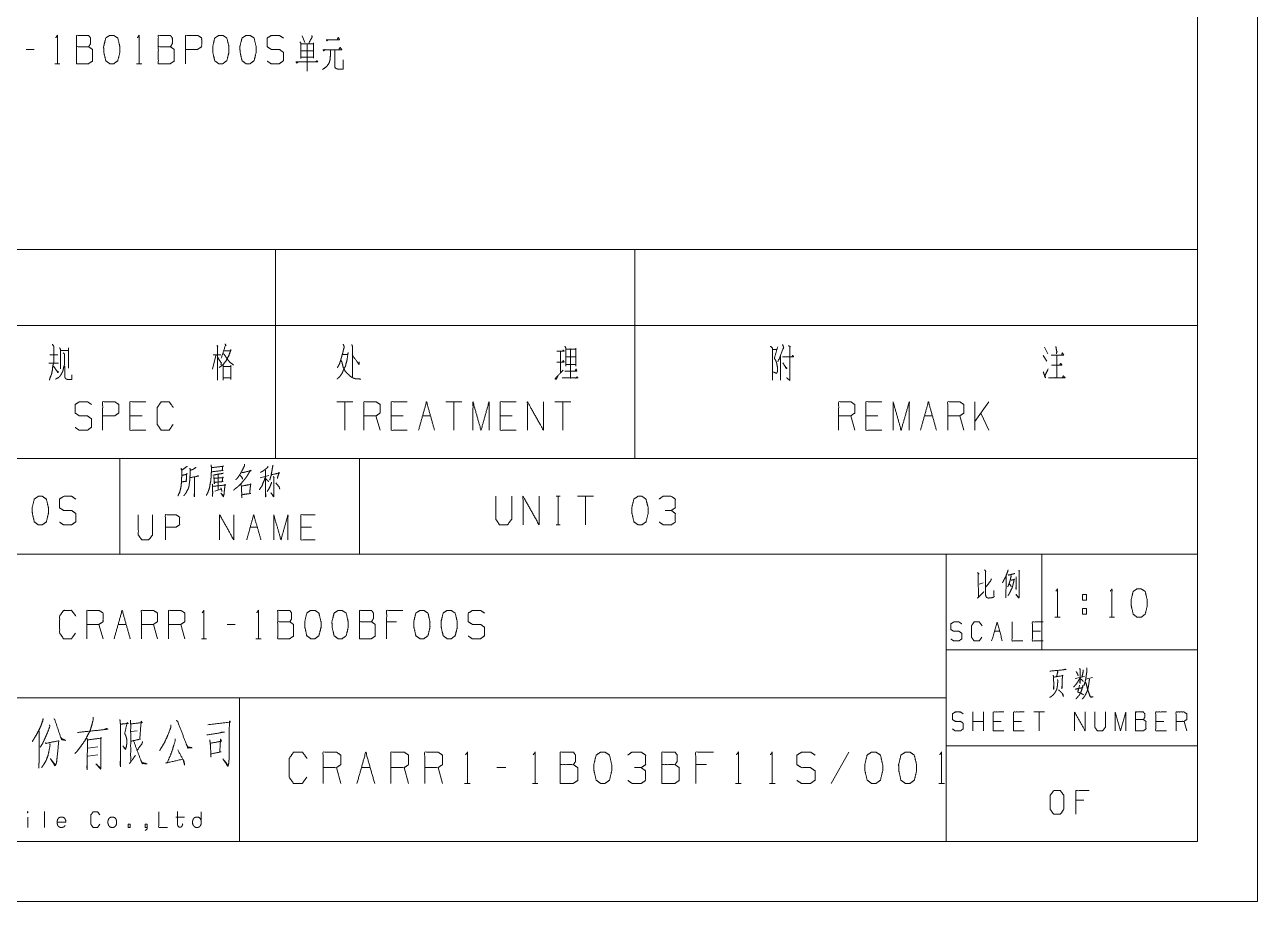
# Model space of a CAD drawing. Header units: millimetres. Extents: x 0 to 420, y 0 to 297.
# Drawn here: x 317 to 420, y 0 to 73.2 of the extents above; entities that cross this region are included whole.
import ezdxf

# ---------------------------------------------------------------- set-up
doc = ezdxf.new("R2010")
doc.units = ezdxf.units.MM
doc.layers.add('101', color=7, linetype='Continuous', true_color=0xffffff)

msp = doc.modelspace()

# ---------------------------------------------------------------- linework, layer by layer
at = {"layer": '101', "color": 133, "linetype": 'Continuous', "lineweight": 18}
for p, q in [((420, 0), (420, 297)), ((415, 5), (415, 292)), ((235, 37), (415, 37)), ((325, 37), (325, 29)), ((345, 37), (345, 29)), ((235, 29), (415, 29)), ((394, 29), (394, 5)), ((402, 29), (402, 21)), ((394, 21), (415, 21)), ((285, 17), (394, 17)), ((335, 17), (335, 5)), ((394, 13), (415, 13)), ((25, 5), (415, 5)), ((235, 5), (415, 5)), ((0, 0), (420, 0))]:
    msp.add_line(p, q, dxfattribs=at)
at = {"layer": '101', "color": 72, "linetype": 'Continuous', "lineweight": 18}
for p, q in [((340.21, 72.3), (340.44, 71.75)), ((317.84, 71.18), (317.16, 71.18)), ((340.12, 71.05), (341.18, 71.05)), ((340.14, 71.63), (341.18, 71.63)), ((340.64, 71.6), (340.64, 69.35)), ((341.18, 71.73), (341.18, 70.45)), ((340.11, 70.53), (341.18, 70.53)), ((319.56, 69.98), (319.99, 69.98)), ((326.39, 69.98), (326.82, 69.98)), ((313, 54.46), (338, 54.46)), ((338, 54.46), (368, 54.46)), ((338, 54.46), (338, 48.11)), ((368, 54.46), (415, 54.46)), ((368, 54.46), (368, 48.11)), ((415, 54.46), (415, 48.11)), ((313, 48.11), (338, 48.11)), ((338, 48.11), (368, 48.11)), ((338, 48.11), (338, 37)), ((368, 48.11), (368, 37)), ((368, 48.11), (415, 48.11)), ((415, 48.11), (415, 37)), ((380.84, 46.45), (381.02, 46.3)), ((319.15, 45.65), (319.82, 45.65)), ((320.1, 46.03), (320.7, 46.03)), ((320.7, 46.25), (320.7, 44.55)), ((333.02, 45.6), (332.74, 44.45)), ((343.6, 45.68), (344.03, 45.68)), ((361.81, 45.95), (361.81, 44.13)), ((362.25, 45.48), (363.03, 45.48)), ((379.52, 46.1), (379.87, 46.1)), ((380.17, 45.6), (380.17, 43.53)), ((402.12, 45.6), (402.42, 45.12)), ((402.21, 46.3), (402.51, 45.75)), ((319.06, 44.95), (319.87, 44.95)), ((344.45, 41.74), (343.11, 41.74)), ((343.78, 41.74), (343.78, 39.36)), ((353.56, 41.74), (352.21, 41.74)), ((352.88, 41.74), (352.88, 39.36)), ((362.66, 41.74), (361.32, 41.74)), ((361.99, 41.74), (361.99, 39.36)), ((397.58, 41.74), (396.41, 40.09)), ((396.41, 39.36), (396.41, 41.74)), ((326.85, 40.56), (325.84, 40.56)), ((346.73, 39.36), (346.39, 40.56)), ((348.67, 40.56), (347.66, 40.56)), ((350.27, 40.56), (350.94, 40.56)), ((357.77, 40.56), (356.76, 40.56)), ((386.37, 39.36), (386.04, 40.56)), ((388.31, 40.56), (387.31, 40.56)), ((392.19, 40.56), (392.87, 40.56)), ((395.48, 39.36), (395.14, 40.56)), ((397.58, 39.36), (396.91, 40.79)), ((313, 37), (338, 37)), ((338, 37), (368, 37)), ((368, 37), (415, 37)), ((333.22, 35.67), (333.2, 34.36)), ((336.72, 35.38), (337.43, 35.58)), ((332.92, 34.28), (333.47, 34.43)), ((361.44, 33.84), (361.77, 33.84)), ((361.61, 33.84), (361.61, 31.46)), ((364.56, 33.84), (363.22, 33.84)), ((363.89, 33.84), (363.89, 31.46)), ((335.89, 31.26), (336.48, 31.26)), ((341.01, 31.26), (340.12, 31.26)), ((361.44, 31.46), (361.77, 31.46)), ((396.78, 26.5), (397.1, 26.62)), ((403.1, 23.74), (403.52, 23.74)), ((405.41, 24.46), (405.41, 23.99)), ((405.41, 24.46), (405.74, 24.46)), ((407.65, 23.74), (408.07, 23.74)), ((323.59, 21.94), (323.25, 23.14)), ((324.85, 23.14), (325.53, 23.14)), ((328.14, 21.94), (327.8, 23.14)), ((330.42, 21.94), (330.08, 23.14)), ((334.63, 23.14), (333.96, 23.14)), ((348.11, 23.36), (347.28, 23.36)), ((331.81, 21.94), (332.23, 21.94)), ((336.36, 21.94), (336.79, 21.94)), ((398.04, 22.56), (398.48, 22.56)), ((401.88, 22.56), (401.21, 22.56)), ((404.78, 18.63), (405.57, 18.79)), ((405.68, 18.57), (406.23, 18.69)), ((396.24, 14.25), (396.24, 15.82)), ((397.13, 14.25), (397.13, 15.82)), ((402.22, 15.82), (401.33, 15.82)), ((401.78, 15.82), (401.78, 14.25)), ((323.85, 14.45), (323.66, 14.35)), ((397.13, 15.04), (396.24, 15.04)), ((398.6, 15.04), (397.94, 15.04)), ((400.3, 15.04), (399.63, 15.04)), ((412.18, 15.04), (411.51, 15.04)), ((414.1, 14.25), (413.88, 15.04)), ((326.44, 14.25), (325.93, 14.18)), ((323.17, 12.9), (322.32, 12.8)), ((385.88, 12.47), (384.4, 9.85)), ((322.32, 12.14), (323.17, 12.25)), ((374, 11.42), (373.09, 11.42)), ((343.45, 9.85), (343.08, 11.17)), ((345.17, 11.17), (345.91, 11.17)), ((349.11, 9.85), (348.74, 11.17)), ((351.94, 9.85), (351.57, 11.17)), ((357.23, 11.17), (356.49, 11.17)), ((353.79, 9.85), (354.26, 9.85)), ((359.45, 9.85), (359.92, 9.85)), ((376.42, 9.85), (376.89, 9.85)), ((379.25, 9.85), (379.72, 9.85)), ((393.39, 9.85), (393.86, 9.85)), ((405.52, 8.46), (404.84, 8.46)), ((318.71, 7.5), (318.71, 6.17)), ((317.3, 7.04), (317.3, 6.17)), ((329.66, 7.04), (330.39, 7.04))]:
    msp.add_line(p, q, dxfattribs=at)
for points, knots in [([(319.64, 72.15), (319.78, 72.35), (319.78, 69.98)], [0, 0, 0.093492, 1, 1]), ([(321.38, 71.4), (321.38, 72.35), (322.39, 72.35), (322.55, 72.13), (322.55, 71.65), (322.39, 71.4), (321.38, 71.4), (321.38, 69.98), (322.37, 69.98), (322.71, 70.2), (322.71, 71.18), (322.39, 71.4)], [0, 0, 0.115917, 0.238848, 0.272469, 0.330427, 0.366583, 0.489514, 0.663389, 0.784164, 0.833486, 0.952454, 1, 1]), ([(324.49, 69.98), (324.82, 70.23), (325, 70.93), (325, 71.4), (324.82, 72.13), (324.49, 72.35), (324.15, 72.35), (323.82, 72.13), (323.64, 71.4), (323.66, 70.93), (323.82, 70.23), (324.15, 69.98), (324.49, 69.98)], [0, 0, 0.067527, 0.183972, 0.260584, 0.380943, 0.446142, 0.500305, 0.565504, 0.685864, 0.76253, 0.87831, 0.945837, 1, 1]), ([(326.46, 72.15), (326.61, 72.35), (326.61, 69.98)], [0, 0, 0.093492, 1, 1]), ([(328.21, 71.4), (328.21, 72.35), (329.22, 72.35), (329.38, 72.13), (329.38, 71.65), (329.22, 71.4), (328.21, 71.4), (328.21, 69.98), (329.2, 69.98), (329.54, 70.2), (329.54, 71.18), (329.22, 71.4)], [0, 0, 0.115917, 0.238845, 0.272468, 0.330427, 0.366583, 0.489512, 0.663388, 0.78416, 0.833484, 0.952452, 1, 1]), ([(330.49, 69.98), (330.49, 72.35), (331.49, 72.35), (331.83, 72.13), (331.83, 71.4), (331.48, 71.18), (330.49, 71.18)], [0, 0, 0.401146, 0.571314, 0.639589, 0.762044, 0.832821, 1, 1]), ([(333.59, 69.98), (333.93, 70.23), (334.11, 70.93), (334.11, 71.4), (333.93, 72.13), (333.59, 72.35), (333.26, 72.35), (332.92, 72.13), (332.75, 71.4), (332.76, 70.93), (332.92, 70.23), (333.26, 69.98), (333.59, 69.98)], [0, 0, 0.067524, 0.18397, 0.260583, 0.380943, 0.446139, 0.500306, 0.565503, 0.685862, 0.762528, 0.878309, 0.945834, 1, 1]), ([(335.87, 69.98), (336.21, 70.23), (336.38, 70.93), (336.38, 71.4), (336.21, 72.13), (335.87, 72.35), (335.54, 72.35), (335.2, 72.13), (335.02, 71.4), (335.04, 70.93), (335.2, 70.23), (335.54, 69.98), (335.87, 69.98)], [0, 0, 0.067527, 0.183972, 0.260584, 0.380943, 0.446142, 0.500305, 0.565504, 0.685864, 0.76253, 0.87831, 0.945837, 1, 1]), ([(337.3, 70.2), (337.63, 69.98), (338.32, 69.98), (338.66, 70.23), (338.66, 70.93), (338.32, 71.18), (337.65, 71.18), (337.3, 71.4), (337.3, 72.13), (337.65, 72.35), (338.32, 72.35), (338.66, 72.13)], [0, 0, 0.068036, 0.184054, 0.25452, 0.372334, 0.4428, 0.555843, 0.626371, 0.748393, 0.81892, 0.931964, 1, 1]), ([(341.02, 72.33), (341.06, 72.23), (340.78, 71.7)], [0, 0, 0.151003, 1, 1]), ([(342.38, 71.98), (342.29, 71.88), (342.24, 71.98), (343.34, 71.98), (343.25, 72.18), (343.16, 72.03)], [0, 0, 0.076905, 0.142133, 0.77366, 0.899671, 1, 1]), ([(340.04, 71.8), (340.11, 71.7), (340.11, 70.43)], [0, 0, 0.087633, 1, 1]), ([(342.58, 71.13), (342.58, 70.68), (342.56, 70.33), (342.47, 70.03), (342.28, 69.75), (341.92, 69.5)], [0, 0, 0.238985, 0.425102, 0.591193, 0.770055, 1, 1]), ([(342.13, 71.2), (342.03, 71.05), (341.96, 71.15), (343.53, 71.15), (343.39, 71.35), (343.3, 71.2)], [0, 0, 0.079928, 0.13322, 0.817676, 0.924245, 1, 1]), ([(342.95, 71.15), (342.95, 69.85), (342.97, 69.63), (343.05, 69.58), (343.2, 69.53), (343.64, 69.53), (343.64, 70.3)], [0, 0, 0.43419, 0.509569, 0.543479, 0.593574, 0.741156, 1, 1]), ([(339.86, 70.1), (339.77, 70.03), (339.7, 70.15), (341.52, 70.15), (341.45, 70.23), (341.36, 70.15)], [0, 0, 0.050414, 0.112883, 0.904756, 0.949586, 1, 1]), ([(319.36, 46.55), (319.48, 46.35), (319.48, 45), (319.39, 44.7), (319.36, 44.38), (319.29, 44.03), (319.2, 43.83), (319.11, 43.55)], [0, 0, 0.076125, 0.513098, 0.614331, 0.720148, 0.835726, 0.906504, 1, 1]), ([(333.09, 46.45), (333.19, 46.35), (333.14, 46.43), (333.14, 43.53), (333.14, 45.65), (332.79, 45.65), (333.44, 45.65)], [0, 0, 0.023247, 0.037896, 0.500409, 0.839319, 0.895699, 1, 1]), ([(333.78, 46.58), (333.88, 46.43), (333.81, 46.45), (333.46, 45.37)], [0, 0, 0.132126, 0.186059, 1, 1]), ([(343.65, 46.55), (343.74, 46.33), (343.65, 46), (343.62, 45.83), (343.55, 45.6), (343.48, 45.35), (343.41, 45.12), (343.35, 44.93), (343.27, 44.77), (343.16, 44.6)], [0, 0, 0.116541, 0.278918, 0.364993, 0.478696, 0.603951, 0.71766, 0.817412, 0.901346, 1, 1]), ([(344.36, 46.53), (344.43, 46.35), (344.43, 43.83)], [0, 0, 0.06955, 1, 1]), ([(362.17, 46.38), (362.25, 46.22), (362.25, 44.73), (362.25, 44.85), (363.07, 44.85), (363.07, 44.73), (363.07, 46.22), (363.07, 46.13), (362.25, 46.13), (362.64, 46.13), (362.64, 43.73), (361.94, 43.73), (363.28, 43.73), (363.19, 43.78), (363.17, 43.83), (363.07, 43.67)], [0, 0, 0.016856, 0.162098, 0.174201, 0.252928, 0.265031, 0.410272, 0.419955, 0.498682, 0.536334, 0.76872, 0.837175, 0.967244, 0.977077, 0.982211, 1, 1]), ([(379.34, 46.38), (379.5, 46.22), (379.5, 43.53)], [0, 0, 0.074914, 1, 1]), ([(380.33, 46.53), (380.44, 46.3), (379.96, 45.08)], [0, 0, 0.159107, 1, 1]), ([(380.95, 46.35), (380.95, 43.53), (380.68, 43.75)], [0, 0, 0.890401, 1, 1]), ([(403.17, 46.35), (403.26, 45.87), (403.27, 45.98), (403.22, 45.75)], [0, 0, 0.592181, 0.716658, 1, 1]), ([(320.26, 45.83), (320.38, 45.73), (320.38, 44.85), (320.3, 44.6), (320.26, 44.38), (320.19, 44.2), (320.05, 43.95), (319.91, 43.78), (319.62, 43.63)], [0, 0, 0.062435, 0.405831, 0.509895, 0.599279, 0.673351, 0.786072, 0.874364, 1, 1]), ([(319.96, 46.25), (320.05, 46.1), (320.05, 44.5)], [0, 0, 0.098129, 1, 1]), ([(333.18, 45.43), (333.48, 44.95), (333.48, 45.02), (333.44, 44.83)], [0, 0, 0.668993, 0.75826, 1, 1]), ([(333.71, 46), (334.26, 46), (334.27, 46.1), (334.11, 45.62), (333.88, 45.18), (333.62, 44.85), (333.3, 44.6)], [0, 0, 0.220966, 0.26192, 0.463932, 0.667691, 0.836831, 1, 1]), ([(333.64, 45.78), (333.81, 45.55), (334.01, 45.25), (334.18, 45.05), (334.5, 44.8)], [0, 0, 0.21756, 0.48939, 0.692342, 1, 1]), ([(344.06, 45.85), (343.95, 45.12), (343.88, 44.9), (343.85, 44.73), (343.74, 44.55), (343.65, 44.35), (343.6, 44.2), (343.48, 44), (343.37, 43.85), (343.14, 43.63)], [0, 0, 0.296653, 0.392139, 0.46442, 0.547269, 0.635793, 0.700209, 0.795421, 0.869798, 1, 1]), ([(344.4, 45.65), (344.98, 44.85), (344.98, 45.08)], [0, 0, 0.814824, 1, 1]), ([(361.49, 45.98), (362.1, 45.98), (362.02, 46.08), (361.99, 45.95)], [0, 0, 0.704243, 0.847777, 1, 1]), ([(379.94, 46.33), (379.66, 45.37), (379.77, 45.2), (379.84, 45.02), (379.91, 44.68), (379.91, 44.25), (379.84, 44.1), (379.59, 44.23)], [0, 0, 0.379822, 0.458229, 0.530553, 0.667378, 0.830233, 0.893776, 1, 1]), ([(380.35, 45.48), (381.27, 45.48), (381.2, 45.62), (381.14, 45.5)], [0, 0, 0.752923, 0.888763, 1, 1]), ([(403.26, 45.6), (403.26, 43.75), (402.55, 43.75), (403.94, 43.75), (403.8, 43.9), (403.71, 43.75)], [0, 0, 0.426906, 0.590047, 0.912256, 0.959823, 1, 1]), ([(402.78, 45.62), (403.84, 45.62), (403.71, 45.83), (403.66, 45.65)], [0, 0, 0.717261, 0.876328, 1, 1]), ([(319.47, 44.7), (319.82, 44.18), (319.87, 44.23), (319.73, 44.33)], [0, 0, 0.720064, 0.802978, 1, 1]), ([(320.4, 44.7), (320.4, 43.78), (320.49, 43.65), (320.63, 43.6), (320.99, 43.6), (320.99, 43.98)], [0, 0, 0.472764, 0.551003, 0.627661, 0.808338, 1, 1]), ([(333.62, 44.8), (333.62, 43.55), (333.62, 43.73), (334.26, 43.73), (334.26, 43.6), (334.26, 44.8), (334.26, 44.68), (333.69, 44.68)], [0, 0, 0.306605, 0.34953, 0.505604, 0.536265, 0.830605, 0.861265, 1, 1]), ([(343.48, 45.2), (343.55, 45.02), (343.6, 44.83), (343.64, 44.65), (343.81, 44.3), (343.9, 44.2), (344.15, 43.95), (344.29, 43.83), (344.47, 43.73), (344.71, 43.65), (344.94, 43.65), (345.12, 43.63)], [0, 0, 0.075192, 0.15762, 0.228747, 0.384949, 0.438119, 0.578251, 0.653441, 0.734337, 0.837345, 0.928883, 1, 1]), ([(361.57, 43.85), (361.41, 43.6), (361.34, 43.67), (362.02, 44.38)], [0, 0, 0.214427, 0.289033, 1, 1]), ([(361.48, 45.05), (362.1, 45.05), (362.02, 45.2), (361.99, 45.08)], [0, 0, 0.676561, 0.857934, 1, 1]), ([(362.17, 44.3), (363.17, 44.3), (363.1, 44.48), (363.03, 44.33)], [0, 0, 0.739673, 0.878255, 1, 1]), ([(380.37, 45), (380.68, 44.48), (380.7, 44.58), (380.61, 44.6)], [0, 0, 0.760418, 0.886215, 1, 1]), ([(402.12, 44.23), (402.3, 43.73), (402.27, 43.95), (402.53, 44.48)], [0, 0, 0.39393, 0.563113, 1, 1]), ([(402.8, 44.8), (403.68, 44.8), (403.59, 44.95), (403.5, 44.83)], [0, 0, 0.729813, 0.873574, 1, 1]), ([(321.27, 39.59), (321.6, 39.36), (322.29, 39.36), (322.63, 39.61), (322.63, 40.31), (322.29, 40.56), (321.62, 40.56), (321.27, 40.79), (321.27, 41.51), (321.62, 41.74), (322.29, 41.74), (322.63, 41.51)], [0, 0, 0.068037, 0.184055, 0.25452, 0.372335, 0.4428, 0.555844, 0.626371, 0.748393, 0.81892, 0.931964, 1, 1]), ([(323.56, 39.36), (323.56, 41.74), (324.57, 41.74), (324.91, 41.51), (324.91, 40.79), (324.55, 40.56), (323.56, 40.56)], [0, 0, 0.401147, 0.571311, 0.639588, 0.762044, 0.832821, 1, 1]), ([(327.18, 39.36), (325.84, 39.36), (325.84, 41.74), (327.18, 41.74)], [0, 0, 0.26539, 0.73461, 1, 1]), ([(329.44, 39.84), (329.11, 39.36), (328.45, 39.36), (328.12, 39.84), (328.12, 41.26), (328.45, 41.74), (329.12, 41.74), (329.46, 41.26)], [0, 0, 0.114568, 0.243366, 0.357936, 0.638584, 0.753154, 0.885433, 1, 1]), ([(345.38, 39.36), (345.38, 41.74), (346.39, 41.74), (346.73, 41.51), (346.73, 40.79), (346.39, 40.56), (345.38, 40.56)], [0, 0, 0.400951, 0.571036, 0.639278, 0.761673, 0.829915, 1, 1]), ([(349, 39.36), (347.66, 39.36), (347.66, 41.74), (349, 41.74)], [0, 0, 0.26539, 0.73461, 1, 1]), ([(349.94, 39.36), (350.61, 41.74), (351.28, 39.36)], [0, 0, 0.499999, 1, 1]), ([(354.49, 39.36), (354.49, 41.74), (355.16, 39.36), (355.83, 41.74), (355.83, 39.36)], [0, 0, 0.245192, 0.500001, 0.754808, 1, 1]), ([(358.11, 39.36), (356.76, 39.36), (356.76, 41.74), (358.11, 41.74)], [0, 0, 0.26539, 0.73461, 1, 1]), ([(359.04, 39.36), (359.04, 41.74), (360.38, 39.36), (360.38, 41.74)], [0, 0, 0.317574, 0.682426, 1, 1]), ([(385.03, 39.36), (385.03, 41.74), (386.04, 41.74), (386.37, 41.51), (386.37, 40.79), (386.04, 40.56), (385.03, 40.56)], [0, 0, 0.400952, 0.571031, 0.639278, 0.761674, 0.829922, 1, 1]), ([(388.65, 39.36), (387.31, 39.36), (387.31, 41.74), (388.65, 41.74)], [0, 0, 0.26539, 0.73461, 1, 1]), ([(389.58, 39.36), (389.58, 41.74), (390.25, 39.36), (390.93, 41.74), (390.93, 39.36)], [0, 0, 0.245192, 0.499999, 0.754808, 1, 1]), ([(394.14, 39.36), (394.14, 41.74), (395.14, 41.74), (395.48, 41.51), (395.48, 40.79), (395.14, 40.56), (394.14, 40.56)], [0, 0, 0.400951, 0.571036, 0.639278, 0.761673, 0.829915, 1, 1]), ([(330.63, 36.35), (330.57, 36.31), (330.14, 36.02), (330.11, 36.2), (330.16, 36.02), (330.16, 35.45), (330.14, 35.09), (330.13, 34.85), (330.1, 34.61), (330.05, 34.39), (329.99, 34.16), (329.91, 34.01), (329.85, 33.88)], [0, 0, 0.024363, 0.186803, 0.243942, 0.302154, 0.485024, 0.597668, 0.675195, 0.753199, 0.825098, 0.89819, 0.953346, 1, 1]), ([(331.36, 36.26), (331.11, 36.09), (330.88, 36.02), (330.85, 36.2), (330.88, 35.93), (330.86, 35.67), (330.85, 35.38), (330.83, 35.14), (330.8, 34.92), (330.77, 34.67), (330.72, 34.5), (330.64, 34.36), (330.57, 34.21), (330.49, 34.08), (330.41, 33.97), (330.33, 33.88)], [0, 0, 0.096319, 0.172937, 0.229415, 0.313416, 0.396985, 0.487495, 0.564125, 0.634336, 0.711437, 0.768975, 0.817388, 0.871906, 0.920319, 0.962889, 1, 1]), ([(332.63, 36.46), (332.64, 36.26), (332.64, 35.91), (332.63, 35.58), (332.61, 35.36), (332.58, 35.07), (332.53, 34.83), (332.49, 34.56), (332.42, 34.36), (332.35, 34.16), (332.22, 33.92)], [0, 0, 0.076503, 0.212087, 0.33934, 0.424292, 0.535105, 0.630037, 0.733301, 0.813245, 0.895183, 1, 1]), ([(332.67, 36.24), (333.64, 36.35), (333.59, 36.39), (333.55, 36), (333.63, 36), (332.66, 35.89)], [0, 0, 0.39108, 0.416924, 0.577585, 0.60892, 1, 1]), ([(335.42, 36.53), (335.4, 36.37), (335.22, 36.02), (335.11, 35.8), (334.98, 35.6), (334.83, 35.38), (334.67, 35.22)], [0, 0, 0.101774, 0.363754, 0.525154, 0.678922, 0.85608, 1, 1]), ([(337.37, 36.35), (337.34, 36.26), (337.14, 36.09), (336.92, 35.93), (336.73, 35.84)], [0, 0, 0.111856, 0.433088, 0.752703, 1, 1]), ([(337.78, 36.44), (337.76, 36.33), (337.68, 35.87), (337.62, 35.56), (337.51, 35.18)], [0, 0, 0.086565, 0.451629, 0.696477, 1, 1]), ([(330.19, 35.03), (330.22, 35.05), (330.58, 35.11), (330.54, 35.09), (330.58, 35.78), (330.61, 35.69), (330.18, 35.58)], [0, 0, 0.022681, 0.239273, 0.269981, 0.676983, 0.732557, 1, 1]), ([(330.86, 35.4), (331.57, 35.53), (331.52, 35.56), (331.44, 35.51)], [0, 0, 0.834819, 0.895271, 1, 1]), ([(331.22, 35.45), (331.22, 33.81), (331.21, 33.92), (331.22, 34.1)], [0, 0, 0.849783, 0.907772, 1, 1]), ([(333.63, 35.8), (333.58, 35.75), (333.19, 35.69), (332.97, 35.64), (332.77, 35.6)], [0, 0, 0.07226, 0.516589, 0.766867, 1, 1]), ([(332.85, 35.49), (332.86, 35.34), (332.89, 34.89), (332.88, 35), (333.61, 35.07), (333.55, 35.07), (333.59, 35.47), (333.63, 35.4), (332.86, 35.34)], [0, 0, 0.056492, 0.217482, 0.258029, 0.525926, 0.548635, 0.694164, 0.720796, 1, 1]), ([(335.2, 35.84), (335.25, 35.82), (335.95, 35.98), (335.9, 36.02), (335.78, 35.8), (335.64, 35.56), (335.5, 35.36), (335.34, 35.16), (335.17, 34.96), (334.98, 34.76), (334.78, 34.58), (334.62, 34.47), (334.5, 34.36)], [0, 0, 0.017093, 0.254607, 0.275864, 0.359629, 0.452278, 0.53264, 0.616084, 0.70281, 0.792986, 0.881828, 0.944963, 1, 1]), ([(335.03, 35.6), (335.06, 35.58), (335.23, 35.38), (335.25, 35.27), (335.19, 35.42)], [0, 0, 0.066028, 0.519581, 0.712132, 1, 1]), ([(337.15, 35.47), (337.06, 35.18), (336.95, 34.94), (336.86, 34.69), (336.76, 34.56), (336.65, 34.39)], [0, 0, 0.251918, 0.474135, 0.691326, 0.826694, 1, 1]), ([(337.15, 36.02), (337.17, 34.28), (337.18, 33.79), (337.15, 33.88), (337.17, 34.08)], [0, 0, 0.691283, 0.883884, 0.921006, 1, 1]), ([(337.17, 35.31), (337.37, 35.14), (337.42, 35.05)], [0, 0, 0.729109, 1, 1]), ([(337.67, 35.03), (337.65, 34.92), (337.48, 34.52), (337.31, 34.25)], [0, 0, 0.129619, 0.632946, 1, 1]), ([(337.81, 35.49), (337.89, 35.38), (337.85, 35.4), (337.87, 34.23), (337.87, 33.94), (337.85, 33.79), (337.61, 34.14), (337.85, 33.83)], [0, 0, 0.051678, 0.066298, 0.513635, 0.623349, 0.682727, 0.848098, 1, 1]), ([(337.65, 35.64), (338.35, 35.8), (338.29, 35.82), (338.15, 35.34)], [0, 0, 0.557066, 0.608364, 1, 1]), ([(332.72, 34.85), (332.74, 34.65), (332.75, 34.14), (332.74, 33.81), (332.72, 33.9), (332.75, 34.12)], [0, 0, 0.147471, 0.523364, 0.768667, 0.835021, 1, 1]), ([(332.75, 34.67), (333.81, 34.78), (333.78, 34.85), (333.77, 34.74), (333.72, 34.23), (333.7, 34.03), (333.64, 33.81), (333.44, 34.1), (333.66, 33.88)], [0, 0, 0.374083, 0.399749, 0.43883, 0.61759, 0.687458, 0.767887, 0.891105, 1, 1]), ([(333.42, 34.56), (333.49, 34.39), (333.52, 34.25)], [0, 0, 0.579215, 1, 1]), ([(335.11, 34.81), (335.14, 34.74), (335.17, 34.19), (335.19, 34.12), (335.19, 33.72), (335.17, 33.9), (335.17, 33.97), (335.94, 34.08), (335.84, 34.08), (335.92, 34.89), (335.95, 34.85), (335.9, 34.83), (335.15, 34.69)], [0, 0, 0.018828, 0.160986, 0.178485, 0.280676, 0.326272, 0.343303, 0.542024, 0.566111, 0.777126, 0.791033, 0.804348, 1, 1]), ([(338.03, 34.96), (338.31, 34.61), (338.35, 34.43)], [0, 0, 0.711821, 1, 1]), ([(318.52, 31.46), (318.86, 31.71), (319.03, 32.41), (319.03, 32.89), (318.86, 33.61), (318.52, 33.84), (318.18, 33.84), (317.85, 33.61), (317.67, 32.89), (317.69, 32.41), (317.85, 31.71), (318.18, 31.46), (318.52, 31.46)], [0, 0, 0.067524, 0.183971, 0.260583, 0.380943, 0.446139, 0.500306, 0.565503, 0.685862, 0.762528, 0.878309, 0.945833, 1, 1]), ([(319.95, 31.69), (320.28, 31.46), (320.97, 31.46), (321.31, 31.71), (321.31, 32.41), (320.97, 32.66), (320.3, 32.66), (319.95, 32.89), (319.95, 33.61), (320.3, 33.84), (320.97, 33.84), (321.31, 33.61)], [0, 0, 0.068034, 0.184057, 0.25452, 0.372336, 0.442799, 0.555843, 0.626371, 0.748394, 0.818922, 0.931966, 1, 1]), ([(356.39, 33.84), (356.39, 31.94), (356.71, 31.46), (357.38, 31.46), (357.73, 31.94), (357.73, 33.84)], [0, 0, 0.33715, 0.438595, 0.557781, 0.66285, 1, 1]), ([(358.67, 31.46), (358.67, 33.84), (360.01, 31.46), (360.01, 33.84)], [0, 0, 0.317574, 0.682426, 1, 1]), ([(368.6, 31.46), (368.94, 31.71), (369.12, 32.41), (369.12, 32.89), (368.94, 33.61), (368.6, 33.84), (368.27, 33.84), (367.93, 33.61), (367.75, 32.89), (367.77, 32.41), (367.93, 31.71), (368.27, 31.46), (368.6, 31.46)], [0, 0, 0.067524, 0.183971, 0.260583, 0.380943, 0.446139, 0.500302, 0.565504, 0.685863, 0.762528, 0.878307, 0.945837, 1, 1]), ([(371.06, 32.66), (371.39, 32.89), (371.39, 33.61), (371.06, 33.84), (370.37, 33.84), (370.03, 33.61)], [0, 0, 0.153873, 0.429854, 0.583727, 0.846127, 1, 1]), ([(326.54, 32.3), (326.54, 30.62), (326.82, 30.2), (327.41, 30.2), (327.73, 30.62), (327.73, 32.3)], [0, 0, 0.337151, 0.438599, 0.557782, 0.662849, 1, 1]), ([(328.8, 30.2), (328.8, 32.3), (329.69, 32.3), (329.99, 32.1), (329.99, 31.46), (329.68, 31.26), (328.8, 31.26)], [0, 0, 0.401145, 0.571312, 0.639588, 0.762043, 0.832818, 1, 1]), ([(333.33, 30.2), (333.33, 32.3), (334.51, 30.2), (334.51, 32.3)], [0, 0, 0.317574, 0.682426, 1, 1]), ([(337.85, 30.2), (337.85, 32.3), (338.45, 30.2), (339.04, 32.3), (339.04, 30.2)], [0, 0, 0.245192, 0.5, 0.754808, 1, 1]), ([(341.3, 30.2), (340.12, 30.2), (340.12, 32.3), (341.3, 32.3)], [0, 0, 0.265389, 0.734611, 1, 1]), ([(370.05, 31.69), (370.37, 31.46), (371.06, 31.46), (371.39, 31.69), (371.39, 32.41), (371.06, 32.66), (370.54, 32.66)], [0, 0, 0.124124, 0.34369, 0.472445, 0.703376, 0.836728, 1, 1]), ([(396.62, 27.47), (396.76, 27.35), (396.68, 27.39), (396.71, 25.4), (396.62, 25.32), (397.17, 25.88)], [0, 0, 0.060255, 0.090729, 0.71461, 0.752496, 1, 1]), ([(397.22, 27.7), (397.34, 27.55), (397.29, 27.59), (397.29, 26.72), (397.29, 26.04), (397.29, 25.94), (397.31, 25.54), (397.35, 25.44), (397.41, 25.38), (397.54, 25.34), (397.8, 25.36), (397.99, 25.42), (398.01, 25.44), (397.98, 25.98)], [0, 0, 0.050887, 0.067371, 0.30486, 0.491459, 0.519732, 0.627242, 0.657953, 0.681265, 0.71898, 0.791172, 0.845841, 0.852765, 1, 1]), ([(397.29, 26.23), (397.72, 26.77), (397.79, 26.95)], [0, 0, 0.77398, 1, 1]), ([(399.18, 27.7), (399.16, 27.59), (398.99, 27.14), (398.84, 26.87), (398.72, 26.62)], [0, 0, 0.089072, 0.504979, 0.766001, 1, 1]), ([(399.02, 27.14), (399, 25.38), (398.99, 25.5), (398.99, 25.52), (399, 25.71)], [0, 0, 0.841012, 0.900786, 0.910681, 1, 1]), ([(399.43, 27.22), (399.44, 27.18), (399.37, 26.89), (399.3, 26.62), (399.22, 26.43), (399.16, 26.29)], [0, 0, 0.044891, 0.350478, 0.63559, 0.840224, 1, 1]), ([(399.43, 26.83), (399.72, 26.89), (399.69, 26.95), (399.66, 26.72), (399.6, 26.52), (399.57, 26.35), (399.52, 26.19), (399.44, 26.04), (399.37, 25.88), (399.3, 25.75), (399.22, 25.61), (399.16, 25.54)], [0, 0, 0.158182, 0.194476, 0.315843, 0.429568, 0.518472, 0.611327, 0.697145, 0.792857, 0.869066, 0.954883, 1, 1]), ([(399.19, 27.28), (399.22, 27.26), (399.25, 27.26), (399.76, 27.39), (399.72, 27.39), (399.65, 27.35)], [0, 0, 0.049781, 0.090425, 0.822292, 0.883256, 1, 1]), ([(400.07, 27.68), (400.13, 27.59), (400.1, 27.57), (400.12, 25.52), (400.12, 25.5), (400.1, 25.38), (400.07, 25.34), (399.84, 25.65), (400.07, 25.36), (400.1, 25.44)], [0, 0, 0.031372, 0.042462, 0.676473, 0.682877, 0.721567, 0.737252, 0.857566, 0.97283, 1, 1]), ([(399.85, 27.12), (399.88, 27.08), (399.85, 27.06), (399.85, 26.06), (399.84, 26.17), (399.85, 26.29)], [0, 0, 0.038712, 0.066084, 0.824707, 0.904517, 1, 1]), ([(399.28, 26.52), (399.41, 26.39), (399.44, 26.29)], [0, 0, 0.6273, 1, 1]), ([(403.17, 25.91), (403.31, 26.11), (403.31, 23.74)], [0, 0, 0.093487, 1, 1]), ([(407.72, 25.91), (407.86, 26.11), (407.86, 23.74)], [0, 0, 0.093495, 1, 1]), ([(410.3, 23.74), (410.63, 23.99), (410.81, 24.69), (410.81, 25.16), (410.63, 25.89), (410.3, 26.11), (409.96, 26.11), (409.63, 25.89), (409.45, 25.16), (409.47, 24.69), (409.63, 23.99), (409.96, 23.74), (410.3, 23.74)], [0, 0, 0.067525, 0.183972, 0.260585, 0.380946, 0.446143, 0.500306, 0.565504, 0.685865, 0.76253, 0.878312, 0.945837, 1, 1]), ([(405.41, 25.16), (405.41, 25.64), (405.74, 25.64), (405.74, 25.16), (405.41, 25.16)], [0, 0, 0.292916, 0.5, 0.792916, 1, 1]), ([(321.29, 22.41), (320.96, 21.94), (320.3, 21.94), (319.97, 22.41), (319.97, 23.84), (320.3, 24.31), (320.97, 24.31), (321.31, 23.84)], [0, 0, 0.114568, 0.243366, 0.357936, 0.638584, 0.753154, 0.885433, 1, 1]), ([(322.24, 21.94), (322.24, 24.31), (323.25, 24.31), (323.59, 24.09), (323.59, 23.36), (323.25, 23.14), (322.24, 23.14)], [0, 0, 0.400951, 0.571036, 0.639278, 0.761673, 0.829915, 1, 1]), ([(324.52, 21.94), (325.19, 24.31), (325.86, 21.94)], [0, 0, 0.499999, 1, 1]), ([(326.8, 21.94), (326.8, 24.31), (327.8, 24.31), (328.14, 24.09), (328.14, 23.36), (327.8, 23.14), (326.8, 23.14)], [0, 0, 0.400952, 0.571034, 0.639278, 0.761674, 0.829918, 1, 1]), ([(329.07, 21.94), (329.07, 24.31), (330.08, 24.31), (330.42, 24.09), (330.42, 23.36), (330.08, 23.14), (329.07, 23.14)], [0, 0, 0.400952, 0.571034, 0.639278, 0.761674, 0.829918, 1, 1]), ([(331.88, 24.11), (332.02, 24.31), (332.02, 21.94)], [0, 0, 0.09349, 1, 1]), ([(336.43, 24.11), (336.57, 24.31), (336.57, 21.94)], [0, 0, 0.093486, 1, 1]), ([(338.18, 23.36), (338.18, 24.31), (339.19, 24.31), (339.34, 24.09), (339.34, 23.61), (339.19, 23.36), (338.18, 23.36), (338.18, 21.94), (339.17, 21.94), (339.5, 22.16), (339.5, 23.14), (339.19, 23.36)], [0, 0, 0.115917, 0.238845, 0.272468, 0.330427, 0.366583, 0.489512, 0.663388, 0.78416, 0.833484, 0.952452, 1, 1]), ([(341.29, 21.94), (341.62, 22.19), (341.8, 22.89), (341.8, 23.36), (341.62, 24.09), (341.29, 24.31), (340.95, 24.31), (340.61, 24.09), (340.44, 23.36), (340.45, 22.89), (340.61, 22.19), (340.95, 21.94), (341.29, 21.94)], [0, 0, 0.067524, 0.183971, 0.260583, 0.380943, 0.446139, 0.500306, 0.565503, 0.685862, 0.762528, 0.878309, 0.945833, 1, 1]), ([(343.56, 21.94), (343.9, 22.19), (344.07, 22.89), (344.07, 23.36), (343.9, 24.09), (343.56, 24.31), (343.23, 24.31), (342.89, 24.09), (342.71, 23.36), (342.73, 22.89), (342.89, 22.19), (343.23, 21.94), (343.56, 21.94)], [0, 0, 0.067524, 0.183971, 0.260583, 0.380943, 0.446139, 0.500306, 0.565503, 0.685862, 0.762528, 0.878309, 0.945833, 1, 1]), ([(345.01, 23.36), (345.01, 24.31), (346.01, 24.31), (346.17, 24.09), (346.17, 23.61), (346.01, 23.36), (345.01, 23.36), (345.01, 21.94), (346, 21.94), (346.33, 22.16), (346.33, 23.14), (346.01, 23.36)], [0, 0, 0.115917, 0.238847, 0.27247, 0.330428, 0.366585, 0.489515, 0.66339, 0.784165, 0.833487, 0.952454, 1, 1]), ([(347.28, 21.94), (347.28, 24.31), (348.63, 24.31)], [0, 0, 0.638733, 1, 1]), ([(350.39, 21.94), (350.73, 22.19), (350.9, 22.89), (350.9, 23.36), (350.73, 24.09), (350.39, 24.31), (350.06, 24.31), (349.72, 24.09), (349.54, 23.36), (349.56, 22.89), (349.72, 22.19), (350.06, 21.94), (350.39, 21.94)], [0, 0, 0.067525, 0.183972, 0.260585, 0.380946, 0.446143, 0.500306, 0.565503, 0.685864, 0.76253, 0.878312, 0.945837, 1, 1]), ([(352.67, 21.94), (353, 22.19), (353.18, 22.89), (353.18, 23.36), (353, 24.09), (352.67, 24.31), (352.33, 24.31), (352, 24.09), (351.82, 23.36), (351.84, 22.89), (352, 22.19), (352.33, 21.94), (352.67, 21.94)], [0, 0, 0.067524, 0.18397, 0.260582, 0.38094, 0.446137, 0.5003, 0.565502, 0.685861, 0.762526, 0.878307, 0.945837, 1, 1]), ([(354.1, 22.16), (354.43, 21.94), (355.12, 21.94), (355.46, 22.19), (355.46, 22.89), (355.12, 23.14), (354.45, 23.14), (354.1, 23.36), (354.1, 24.09), (354.45, 24.31), (355.12, 24.31), (355.46, 24.09)], [0, 0, 0.068039, 0.184057, 0.25452, 0.372335, 0.442797, 0.555844, 0.626371, 0.748393, 0.81892, 0.931967, 1, 1]), ([(405.74, 24.46), (405.74, 23.99), (405.41, 23.99)], [0, 0, 0.585831, 1, 1]), ([(394.41, 21.91), (394.63, 21.76), (395.09, 21.76), (395.31, 21.93), (395.31, 22.39), (395.09, 22.56), (394.64, 22.56), (394.41, 22.71), (394.41, 23.19), (394.64, 23.34), (395.09, 23.34), (395.31, 23.19)], [0, 0, 0.068029, 0.184052, 0.254519, 0.372336, 0.442804, 0.555843, 0.62637, 0.748396, 0.818923, 0.931962, 1, 1]), ([(397, 22.08), (396.77, 21.76), (396.34, 21.76), (396.12, 22.08), (396.12, 23.02), (396.34, 23.34), (396.78, 23.34), (397.01, 23.02)], [0, 0, 0.114571, 0.243364, 0.357935, 0.638587, 0.753157, 0.885429, 1, 1]), ([(397.81, 21.76), (398.26, 23.34), (398.7, 21.76)], [0, 0, 0.499998, 1, 1]), ([(399.51, 23.34), (399.51, 21.76), (400.4, 21.76)], [0, 0, 0.638737, 1, 1]), ([(402.1, 21.76), (401.21, 21.76), (401.21, 23.34), (402.1, 23.34)], [0, 0, 0.265388, 0.734612, 1, 1]), ([(402.68, 19.23), (404.03, 19.37), (403.97, 19.39), (403.83, 19.37)], [0, 0, 0.865805, 0.905503, 1, 1]), ([(402.95, 18.9), (402.98, 18.73), (402.99, 18.3), (402.99, 17.72), (402.98, 17.8), (402.98, 17.95)], [0, 0, 0.119124, 0.427226, 0.837796, 0.897358, 1, 1]), ([(402.98, 18.73), (403.77, 18.86), (403.72, 18.9), (403.71, 18.55), (403.71, 18.17), (403.69, 17.95), (403.68, 17.76), (403.67, 17.84), (403.69, 18.03)], [0, 0, 0.351984, 0.378534, 0.533493, 0.697426, 0.797814, 0.880033, 0.917028, 1, 1]), ([(403.3, 19.29), (403.33, 19.17), (403.23, 18.77)], [0, 0, 0.238945, 1, 1]), ([(405.19, 18.65), (405.05, 18.42), (404.92, 18.21), (404.79, 18.05), (404.66, 17.9)], [0, 0, 0.287233, 0.555137, 0.786183, 1, 1]), ([(404.86, 19.21), (405, 18.98), (405.03, 18.84)], [0, 0, 0.640218, 1, 1]), ([(405.17, 19.48), (405.2, 19.33), (405.2, 18.19), (405.17, 18.34), (405.2, 18.46)], [0, 0, 0.094654, 0.823642, 0.918295, 1, 1]), ([(405.2, 18.61), (405.38, 18.48), (405.46, 18.38)], [0, 0, 0.613114, 1, 1]), ([(405.46, 19.33), (405.46, 19.23), (405.35, 18.75)], [0, 0, 0.174306, 1, 1]), ([(405.98, 18.57), (405.93, 18.21), (405.89, 17.97), (405.85, 17.76), (405.79, 17.57), (405.67, 17.32), (405.57, 17.14), (405.45, 16.97), (405.36, 16.89)], [0, 0, 0.194372, 0.332632, 0.448613, 0.555646, 0.70616, 0.822691, 0.933849, 1, 1]), ([(405.77, 19.52), (405.77, 19.39), (405.76, 19.17), (405.71, 18.88), (405.67, 18.57), (405.61, 18.32), (405.54, 18.09), (405.52, 18.03)], [0, 0, 0.081859, 0.232245, 0.425429, 0.632112, 0.800316, 0.957949, 1, 1]), ([(403.31, 18.53), (403.34, 18.4), (403.33, 18.36), (403.31, 18.07), (403.27, 17.82), (403.23, 17.68), (403.15, 17.53), (403.07, 17.39), (402.92, 17.22), (402.77, 17.1), (402.66, 17.04)], [0, 0, 0.073225, 0.098424, 0.26494, 0.409696, 0.496582, 0.589746, 0.686975, 0.813798, 0.923947, 1, 1]), ([(403.39, 17.68), (403.59, 17.49), (403.71, 17.37), (403.77, 17.28), (403.81, 17.12), (403.72, 17.32)], [0, 0, 0.292982, 0.473564, 0.580848, 0.762106, 1, 1]), ([(404.78, 17.72), (405.41, 17.86), (405.42, 18.05), (405.42, 17.97), (405.35, 17.72), (405.25, 17.45), (405.14, 17.24), (405.03, 17.12), (404.92, 16.99), (404.85, 16.93)], [0, 0, 0.304469, 0.392577, 0.431617, 0.55371, 0.68947, 0.798366, 0.878841, 0.95475, 1, 1]), ([(405.16, 18.07), (405, 17.49), (405.1, 17.45), (405.22, 17.41), (405.33, 17.35), (405.48, 17.26)], [0, 0, 0.529111, 0.626299, 0.735529, 0.852099, 1, 1]), ([(405.65, 18.3), (405.68, 18.26), (405.83, 17.68), (405.93, 17.41), (406.04, 17.12), (406.06, 17.06), (406.28, 17.08), (406.06, 17.1), (405.99, 17.22)], [0, 0, 0.026719, 0.341744, 0.493482, 0.655463, 0.691641, 0.807838, 0.924035, 1, 1]), ([(394.53, 14.4), (394.75, 14.25), (395.21, 14.25), (395.43, 14.41), (395.43, 14.88), (395.21, 15.04), (394.76, 15.04), (394.53, 15.19), (394.53, 15.67), (394.76, 15.82), (395.21, 15.82), (395.43, 15.67)], [0, 0, 0.068036, 0.184055, 0.25452, 0.372334, 0.442799, 0.555845, 0.626371, 0.748393, 0.818918, 0.931964, 1, 1]), ([(398.83, 14.25), (397.94, 14.25), (397.94, 15.82), (398.83, 15.82)], [0, 0, 0.265394, 0.734606, 1, 1]), ([(400.52, 14.25), (399.63, 14.25), (399.63, 15.82), (400.52, 15.82)], [0, 0, 0.265394, 0.734606, 1, 1]), ([(404.73, 14.25), (404.73, 15.82), (405.62, 14.25), (405.62, 15.82)], [0, 0, 0.317573, 0.682427, 1, 1]), ([(406.42, 15.82), (406.42, 14.56), (406.63, 14.25), (407.08, 14.25), (407.31, 14.56), (407.31, 15.82)], [0, 0, 0.337149, 0.438598, 0.557784, 0.662851, 1, 1]), ([(408.12, 14.25), (408.12, 15.82), (408.56, 14.25), (409.01, 15.82), (409.01, 14.25)], [0, 0, 0.245192, 0.5, 0.754808, 1, 1]), ([(409.82, 15.19), (409.82, 15.82), (410.48, 15.82), (410.59, 15.67), (410.59, 15.36), (410.48, 15.19), (409.82, 15.19), (409.82, 14.25), (410.47, 14.25), (410.7, 14.4), (410.7, 15.04), (410.48, 15.19)], [0, 0, 0.115916, 0.238849, 0.272472, 0.33043, 0.366587, 0.48952, 0.663395, 0.784172, 0.83349, 0.952457, 1, 1]), ([(412.4, 14.25), (411.51, 14.25), (411.51, 15.82), (412.4, 15.82)], [0, 0, 0.265394, 0.734606, 1, 1]), ([(413.21, 14.25), (413.21, 15.82), (413.88, 15.82), (414.1, 15.67), (414.1, 15.19), (413.88, 15.04), (413.21, 15.04)], [0, 0, 0.400946, 0.571033, 0.639276, 0.76167, 0.829914, 1, 1]), ([(318.59, 15.28), (318.56, 15.11), (318.39, 14.63), (318.22, 14.28), (318, 13.87), (317.83, 13.59), (317.68, 13.35)], [0, 0, 0.081145, 0.319756, 0.499049, 0.717311, 0.868474, 1, 1]), ([(319.12, 14.76), (319.15, 14.63), (318.93, 14.04), (318.83, 13.83), (318.68, 13.49), (318.54, 13.18), (318.34, 12.87)], [0, 0, 0.067376, 0.36846, 0.478481, 0.658656, 0.823687, 1, 1]), ([(319.49, 15.25), (319.56, 15.18), (320.12, 13.52), (320.46, 13.45), (320.15, 13.59), (320.05, 13.73)], [0, 0, 0.037082, 0.681737, 0.810185, 0.937687, 1, 1]), ([(322.78, 15.39), (322.78, 15.21), (322.63, 14.63), (322.49, 14.21), (322.34, 13.94), (322.07, 13.42), (321.68, 12.87), (321.41, 12.52), (321.24, 12.35)], [0, 0, 0.049752, 0.224095, 0.350741, 0.440842, 0.608969, 0.803946, 0.929998, 1, 1]), ([(321.46, 14.11), (324, 14.38), (323.85, 14.45)], [0, 0, 0.940373, 1, 1]), ([(325, 15.18), (325.05, 14.76), (325.05, 11.25), (325.02, 11.52), (325.05, 11.83)], [0, 0, 0.092137, 0.86992, 0.931161, 1, 1]), ([(325.07, 14.8), (325.68, 14.87), (325.61, 14.94), (325.41, 14.07), (325.41, 14.01), (325.46, 13.9), (325.53, 13.73), (325.58, 13.49), (325.58, 13.28), (325.56, 13.04), (325.53, 12.87), (325.46, 12.69), (325.24, 13), (325.46, 12.73)], [0, 0, 0.163216, 0.189965, 0.42515, 0.443501, 0.473931, 0.523766, 0.589292, 0.644345, 0.7089, 0.755234, 0.805069, 0.906205, 1, 1]), ([(325.88, 15.14), (325.9, 14.83), (325.9, 11.66), (325.8, 11.52), (326.29, 12.18)], [0, 0, 0.069653, 0.779472, 0.817267, 1, 1]), ([(325.93, 14.83), (326.88, 14.94), (326.78, 15.04), (326.66, 13.56), (326.73, 13.56), (325.95, 13.38)], [0, 0, 0.276542, 0.317649, 0.747834, 0.768982, 1, 1]), ([(329.27, 14.73), (329.24, 14.49), (328.97, 13.8), (328.73, 13.28), (328.49, 12.87), (328.31, 12.59)], [0, 0, 0.102841, 0.416511, 0.658903, 0.86249, 1, 1]), ([(329.7, 15.11), (329.83, 15.04), (330.66, 12.83), (331.05, 12.83), (330.68, 12.9), (330.53, 13.14)], [0, 0, 0.039541, 0.705114, 0.815247, 0.920312, 1, 1]), ([(332.34, 14.76), (334.22, 14.97), (334.17, 15.07), (334.14, 14.56), (334.14, 12.63), (334.12, 11.87), (334.09, 11.52), (334.05, 11.35), (334.02, 11.28), (333.61, 11.9), (334.02, 11.38)], [0, 0, 0.261649, 0.277493, 0.349233, 0.616764, 0.72192, 0.769813, 0.794637, 0.804771, 0.908172, 1, 1]), ([(318.27, 14.25), (318.24, 11.14), (318.22, 11.42), (318.27, 11.69)], [0, 0, 0.847819, 0.923473, 1, 1]), ([(318.76, 13.25), (318.83, 13.18), (318.88, 13.21), (319.9, 13.42), (319.76, 12.07), (319.71, 11.59), (319.63, 11.38), (319.59, 11.31), (319.19, 11.94), (319.61, 11.38)], [0, 0, 0.021075, 0.033595, 0.252602, 0.536206, 0.63793, 0.683936, 0.701643, 0.855333, 1, 1]), ([(322.24, 13.63), (322.29, 13.49), (322.27, 11.21), (322.27, 11), (322.24, 11.21), (322.27, 11.45)], [0, 0, 0.047497, 0.786427, 0.853598, 0.921235, 1, 1]), ([(322.29, 13.49), (323.41, 13.63), (323.41, 13.69), (323.46, 13.63), (323.41, 13.59), (323.41, 11.18), (323.39, 11.04), (323, 11.49), (323.39, 11.11)], [0, 0, 0.224398, 0.238094, 0.254868, 0.266729, 0.746112, 0.77393, 0.891944, 1, 1]), ([(326.14, 13.42), (326.85, 11.52), (327.29, 11.49), (326.85, 11.59), (326.75, 11.8)], [0, 0, 0.643821, 0.783835, 0.927246, 1, 1]), ([(329.61, 13.59), (329.61, 13.38), (329.39, 12.69), (329.41, 12.73), (329.19, 12.14), (328.95, 11.56), (328.85, 11.56), (330.22, 11.87)], [0, 0, 0.05545, 0.249412, 0.26073, 0.428483, 0.598637, 0.624772, 1, 1]), ([(332.27, 13.9), (333.73, 14.14), (333.58, 14.14), (333.31, 14.07)], [0, 0, 0.777945, 0.854701, 1, 1]), ([(332.51, 13.49), (332.56, 13.07), (332.61, 12.07), (332.58, 12.31), (333.46, 12.49), (333.34, 12.49), (333.41, 13.56), (333.48, 13.38), (332.58, 13.21)], [0, 0, 0.08584, 0.292105, 0.342087, 0.526357, 0.55147, 0.772215, 0.810799, 1, 1]), ([(319.15, 13.18), (319.17, 13.04), (319, 12.18), (318.8, 11.69), (318.63, 11.42), (318.46, 11.18)], [0, 0, 0.064861, 0.471802, 0.712904, 0.863112, 1, 1]), ([(326.9, 13.35), (326.83, 13.14), (326.41, 12.59)], [0, 0, 0.241282, 1, 1]), ([(329.83, 12.66), (330.36, 11.69), (330.41, 11.38), (330.31, 11.76)], [0, 0, 0.610117, 0.783655, 1, 1]), ([(340.61, 10.37), (340.23, 9.85), (339.51, 9.85), (339.14, 10.37), (339.14, 11.94), (339.51, 12.47), (340.25, 12.47), (340.63, 11.94)], [0, 0, 0.114569, 0.243366, 0.357935, 0.638584, 0.753153, 0.885431, 1, 1]), ([(341.97, 9.85), (341.97, 12.47), (343.08, 12.47), (343.45, 12.22), (343.45, 11.42), (343.08, 11.17), (341.97, 11.17)], [0, 0, 0.40095, 0.571035, 0.639277, 0.761673, 0.829915, 1, 1]), ([(347.63, 9.85), (347.63, 12.47), (348.74, 12.47), (349.11, 12.22), (349.11, 11.42), (348.74, 11.17), (347.63, 11.17)], [0, 0, 0.400953, 0.571035, 0.639278, 0.761675, 0.829917, 1, 1]), ([(350.46, 9.85), (350.46, 12.47), (351.57, 12.47), (351.94, 12.22), (351.94, 11.42), (351.57, 11.17), (350.46, 11.17)], [0, 0, 0.400953, 0.571035, 0.639278, 0.761675, 0.829917, 1, 1]), ([(353.87, 12.25), (354.03, 12.47), (354.03, 9.85)], [0, 0, 0.093489, 1, 1]), ([(359.53, 12.25), (359.68, 12.47), (359.68, 9.85)], [0, 0, 0.093489, 1, 1]), ([(361.77, 11.42), (361.77, 12.47), (362.88, 12.47), (363.06, 12.22), (363.06, 11.7), (362.88, 11.42), (361.77, 11.42), (361.77, 9.85), (362.86, 9.85), (363.24, 10.1), (363.24, 11.17), (362.88, 11.42)], [0, 0, 0.115917, 0.238847, 0.272469, 0.330428, 0.366584, 0.489513, 0.663389, 0.784162, 0.833485, 0.952453, 1, 1]), ([(365.52, 9.85), (365.89, 10.12), (366.08, 10.9), (366.08, 11.42), (365.89, 12.22), (365.52, 12.47), (365.15, 12.47), (364.78, 12.22), (364.58, 11.42), (364.6, 10.9), (364.78, 10.12), (365.15, 9.85), (365.52, 9.85)], [0, 0, 0.06753, 0.183974, 0.260586, 0.380945, 0.446147, 0.500311, 0.565508, 0.685867, 0.762531, 0.878311, 0.945836, 1, 1]), ([(368.54, 11.17), (368.91, 11.42), (368.91, 12.22), (368.54, 12.47), (367.78, 12.47), (367.41, 12.22)], [0, 0, 0.153873, 0.429849, 0.583722, 0.846116, 1, 1]), ([(370.26, 11.42), (370.26, 12.47), (371.37, 12.47), (371.55, 12.22), (371.55, 11.7), (371.37, 11.42), (370.26, 11.42), (370.26, 9.85), (371.35, 9.85), (371.72, 10.1), (371.72, 11.17), (371.37, 11.42)], [0, 0, 0.115917, 0.238847, 0.272469, 0.330428, 0.366584, 0.489513, 0.663389, 0.784162, 0.833485, 0.952453, 1, 1]), ([(373.09, 9.85), (373.09, 12.47), (374.57, 12.47)], [0, 0, 0.638735, 1, 1]), ([(376.5, 12.25), (376.66, 12.47), (376.66, 9.85)], [0, 0, 0.093489, 1, 1]), ([(379.33, 12.25), (379.49, 12.47), (379.49, 9.85)], [0, 0, 0.093489, 1, 1]), ([(381.55, 10.1), (381.92, 9.85), (382.68, 9.85), (383.06, 10.12), (383.06, 10.9), (382.68, 11.17), (381.94, 11.17), (381.55, 11.42), (381.55, 12.22), (381.94, 12.47), (382.68, 12.47), (383.06, 12.22)], [0, 0, 0.068036, 0.184054, 0.254519, 0.372335, 0.4428, 0.555843, 0.62637, 0.748394, 0.818921, 0.931964, 1, 1]), ([(388.15, 9.85), (388.52, 10.12), (388.71, 10.9), (388.71, 11.42), (388.52, 12.22), (388.15, 12.47), (387.78, 12.47), (387.41, 12.22), (387.21, 11.42), (387.23, 10.9), (387.41, 10.12), (387.78, 9.85), (388.15, 9.85)], [0, 0, 0.067525, 0.18397, 0.260581, 0.38094, 0.446137, 0.500301, 0.565503, 0.685862, 0.762526, 0.878306, 0.945836, 1, 1]), ([(390.98, 9.85), (391.35, 10.12), (391.54, 10.9), (391.54, 11.42), (391.35, 12.22), (390.98, 12.47), (390.61, 12.47), (390.23, 12.22), (390.04, 11.42), (390.06, 10.9), (390.23, 10.12), (390.61, 9.85), (390.98, 9.85)], [0, 0, 0.067525, 0.183971, 0.260584, 0.380944, 0.446141, 0.500306, 0.565504, 0.685864, 0.762529, 0.87831, 0.945835, 1, 1]), ([(393.47, 12.25), (393.63, 12.47), (393.63, 9.85)], [0, 0, 0.093489, 1, 1]), ([(367.43, 10.1), (367.78, 9.85), (368.54, 9.85), (368.91, 10.1), (368.91, 10.9), (368.54, 11.17), (367.98, 11.17)], [0, 0, 0.124129, 0.343694, 0.47245, 0.703381, 0.836734, 1, 1]), ([(404.84, 7.28), (404.84, 9.25), (405.95, 9.25)], [0, 0, 0.638735, 1, 1]), ([(402.99, 7.28), (403.55, 7.28), (403.83, 7.68), (403.83, 8.86), (403.55, 9.25), (402.99, 9.25), (402.7, 8.86), (402.7, 7.68), (402.99, 7.28)], [0, 0, 0.102683, 0.191619, 0.409477, 0.498413, 0.601096, 0.691619, 0.909477, 1, 1]), ([(317.3, 7.4), (317.32, 7.46), (317.3, 7.5), (317.28, 7.46), (317.3, 7.4)], [0, 0, 0.280627, 0.5, 0.719373, 1, 1]), ([(323.32, 6.44), (323.13, 6.17), (322.77, 6.17), (322.58, 6.44), (322.58, 7.22), (322.77, 7.48), (323.14, 7.48), (323.33, 7.22)], [0, 0, 0.114567, 0.24337, 0.357937, 0.638582, 0.753149, 0.885433, 1, 1]), ([(328.24, 7.48), (328.24, 6.17), (328.98, 6.17)], [0, 0, 0.638728, 1, 1]), ([(330.25, 6.49), (330.2, 6.3), (330.09, 6.19), (329.96, 6.19), (329.84, 6.3), (329.8, 6.49), (329.8, 7.5)], [0, 0, 0.107406, 0.190396, 0.26402, 0.350759, 0.456999, 1, 1]), ([(331.8, 7.48), (331.8, 6.52), (331.74, 6.34), (331.64, 6.22), (331.5, 6.17), (331.37, 6.17), (331.24, 6.22), (331.13, 6.34), (331.07, 6.52), (331.07, 6.71), (331.13, 6.88), (331.24, 7), (331.37, 7.04), (331.5, 7.04), (331.64, 7), (331.74, 6.88), (331.8, 6.71)], [0, 0, 0.286727, 0.342739, 0.39146, 0.433824, 0.471471, 0.513835, 0.562557, 0.618569, 0.675914, 0.728048, 0.77677, 0.819134, 0.856781, 0.899145, 0.947866, 1, 1]), ([(320.43, 6.34), (320.32, 6.22), (320.18, 6.17), (320.06, 6.17), (319.92, 6.22), (319.81, 6.34), (319.76, 6.52), (319.76, 6.71), (319.81, 6.88), (319.92, 7), (320.06, 7.04), (320.18, 7.04), (320.32, 7), (320.43, 6.88), (320.49, 6.71), (320.49, 6.62), (319.76, 6.62)], [0, 0, 0.053947, 0.100856, 0.142541, 0.189449, 0.243396, 0.305417, 0.368913, 0.426639, 0.480586, 0.527495, 0.56918, 0.616088, 0.670035, 0.727761, 0.759509, 1, 1]), ([(324.06, 6.34), (324.16, 6.22), (324.3, 6.17), (324.43, 6.17), (324.56, 6.22), (324.67, 6.34), (324.73, 6.52), (324.73, 6.71), (324.67, 6.88), (324.56, 7), (324.43, 7.04), (324.3, 7.04), (324.16, 7), (324.06, 6.88), (324, 6.71), (324, 6.52), (324.06, 6.34)], [0, 0, 0.063224, 0.118198, 0.167051, 0.222025, 0.285248, 0.357933, 0.432348, 0.5, 0.563224, 0.618198, 0.667051, 0.722025, 0.785248, 0.8529, 0.927315, 1, 1]), ([(325.69, 6.17), (325.87, 6.17), (325.87, 6.44), (325.69, 6.44), (325.69, 6.17)], [0, 0, 0.207087, 0.5, 0.707087, 1, 1]), ([(327.29, 6.17), (327.1, 6.17), (327.1, 6.44), (327.29, 6.44), (327.29, 6.05), (327.1, 5.91)], [0, 0, 0.148246, 0.357931, 0.506176, 0.815186, 1, 1])]:
    msp.add_open_spline(points, degree=1, knots=knots, dxfattribs=at)
for points in [[(391.86, 39.36), (392.53, 41.74), (393.2, 39.36)], [(335.59, 30.2), (336.18, 32.3), (336.78, 30.2)], [(344.8, 9.85), (345.54, 12.47), (346.28, 9.85)]]:
    msp.add_open_spline(points, degree=1, dxfattribs=at)

doc.saveas('drawing.dxf')
